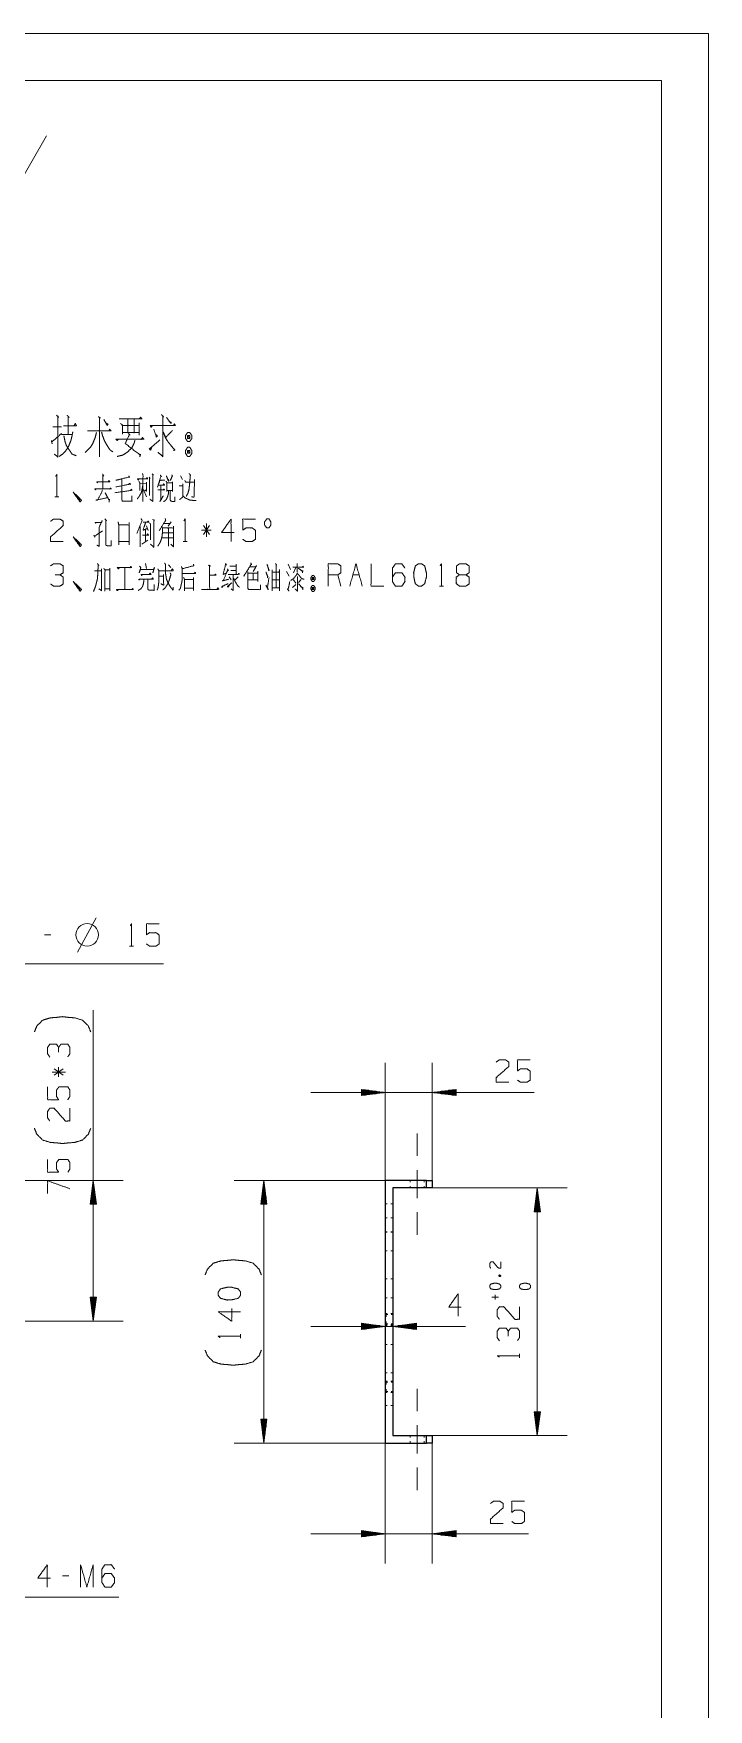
# Model space of a CAD drawing. Header units: millimetres. Extents: x 0 to 210, y 0 to 297.
# Drawn here: x 138.1 to 210, y 118.4 to 297 of the extents above; entities that cross this region are included whole.
import ezdxf

# ---------------------------------------------------------------- set-up
doc = ezdxf.new("R2010")
doc.units = ezdxf.units.MM
doc.layers.add('101', color=7, linetype='Continuous', true_color=0xffffff)

msp = doc.modelspace()

# ---------------------------------------------------------------- linework, layer by layer
at = {"layer": '101', "color": 133, "linetype": 'Continuous', "lineweight": 18}
for p, q in [((210, 297), (0, 297)), ((210, 0), (210, 297)), ((205, 292), (25, 292)), ((205, 5), (205, 292))]:
    msp.add_line(p, q, dxfattribs=at)
at = {"layer": '101', "color": 43, "linetype": 'Continuous', "lineweight": 18}
msp.add_line((134.86, 278.09), (139.47, 286.09), dxfattribs=at)
at = {"layer": '101', "color": 72, "linetype": 'Continuous', "lineweight": 18}
for p, q in [((140.14, 255.07), (141.05, 255.07)), ((141.05, 254.28), (142.19, 254.28)), ((150.72, 250.08), (150.86, 249.93)), ((149.43, 249.03), (150.1, 249.06)), ((149.78, 248.41), (150.1, 247.63)), ((150.38, 249.73), (150.52, 249.58)), ((150.43, 249.63), (150.43, 247.76)), ((153.61, 248.78), (153.93, 248.78)), ((153.75, 249.86), (153.96, 249.46)), ((140.36, 247.63), (140.78, 247.63)), ((150.75, 245.2), (151, 245.12)), ((151.97, 244.77), (152.66, 244.77)), ((152.75, 244.97), (152.41, 244.5)), ((156.49, 243.35), (156.49, 244.77)), ((149.43, 244.47), (149.43, 242.3)), ((149.62, 242.57), (150.27, 243)), ((149.99, 244.1), (149.99, 242.82)), ((150.12, 244.52), (150.29, 244.02)), ((151.83, 243.25), (152.94, 243.25)), ((151.86, 243.8), (152.96, 243.8)), ((157, 244.07), (155.99, 244.07)), ((156.82, 244.55), (156.17, 243.6)), ((156.17, 244.55), (156.84, 243.6)), ((154.01, 242.87), (154.44, 242.87)), ((147.8, 240.08), (147.8, 237.73)), ((147.8, 240.06), (147.8, 237.73)), ((149.99, 240.51), (150.13, 239.98)), ((152.46, 240.36), (152.69, 240.08)), ((165.04, 239.66), (165.31, 239.16)), ((165.22, 240.46), (165.45, 239.88)), ((166.03, 240.08), (165.77, 239.53)), ((166.17, 240.53), (166.17, 239.58)), ((151.47, 239.18), (151.91, 239.18)), ((154.17, 238.81), (155.13, 238.81)), ((154.17, 237.88), (155.15, 237.88)), ((155.13, 239.01), (155.13, 237.63)), ((158.94, 239.11), (159.13, 238.76)), ((159.88, 239.11), (159.56, 238.78)), ((165.68, 237.96), (166.03, 238.28)), ((165.79, 238.76), (166.03, 238.43)), ((166.6, 238.81), (166.32, 238.48)), ((170.83, 238.11), (170.5, 239.31)), ((172.1, 239.31), (172.77, 239.31)), ((181.33, 238.11), (181.76, 238.11)), ((142.75, 199.11), (144.75, 202.76)), ((139.91, 200.94), (139.24, 200.94)), ((148.31, 199.74), (148.73, 199.74)), ((141.48, 186.32), (140.05, 186.32)), ((140.28, 186), (141.23, 186.67)), ((140.28, 186.65), (141.23, 186)), ((140.75, 186.83), (140.75, 185.82)), ((187.65, 164.56), (187.86, 164.64)), ((187.27, 162.58), (187.27, 162.08)), ((187.64, 162.32), (186.92, 162.32)), ((160.14, 157.94), (160.14, 158.37)), ((189.87, 155.87), (189.87, 156.3)), ((141.82, 132.63), (141.15, 132.63))]:
    msp.add_line(p, q, dxfattribs=at)
at = {"layer": '101', "color": 22, "linetype": 'Continuous', "lineweight": 18}
for p, q in [((131.63, 197.86), (151.91, 197.86)), ((144.43, 159.77), (144.43, 192.9)), ((175.56, 174.77), (175.56, 187.31)), ((180.56, 174.77), (180.56, 187.31)), ((167.62, 184.14), (191.44, 184.14)), ((175.56, 184.14), (173.02, 184.47)), ((173.02, 184.47), (173.02, 183.81)), ((173.02, 184.47), (173.05, 184.47)), ((173.02, 184.47), (173.05, 184.47)), ((173.02, 184.42), (173.44, 184.42)), ((173.02, 184.37), (173.82, 184.37)), ((173.02, 184.32), (174.21, 184.32)), ((173.02, 184.27), (174.6, 184.27)), ((173.02, 184.22), (174.98, 184.22)), ((173.02, 184.16), (175.37, 184.16)), ((173.02, 183.81), (175.56, 184.14)), ((173.02, 184.11), (175.37, 184.11)), ((173.02, 184.06), (174.98, 184.06)), ((173.02, 184.01), (174.6, 184.01)), ((183.1, 184.47), (180.56, 184.14)), ((180.56, 184.14), (183.1, 183.81)), ((183.1, 184.16), (180.75, 184.16)), ((183.1, 184.11), (180.75, 184.11)), ((183.1, 184.22), (181.14, 184.22)), ((183.1, 184.06), (181.14, 184.06)), ((183.1, 184.27), (181.53, 184.27)), ((183.1, 184.01), (181.53, 184.01)), ((183.1, 184.32), (181.91, 184.32)), ((183.1, 184.37), (182.3, 184.37)), ((183.1, 184.42), (182.68, 184.42)), ((183.1, 184.47), (183.07, 184.47)), ((183.1, 184.47), (183.07, 184.47)), ((183.1, 183.81), (183.1, 184.47)), ((173.02, 183.96), (174.21, 183.96)), ((173.02, 183.91), (173.82, 183.91)), ((173.02, 183.86), (173.44, 183.86)), ((173.02, 183.81), (173.05, 183.81)), ((173.02, 183.81), (173.05, 183.81)), ((183.1, 183.96), (181.91, 183.96)), ((183.1, 183.91), (182.3, 183.91)), ((183.1, 183.86), (182.68, 183.86)), ((183.1, 183.81), (183.07, 183.81)), ((183.1, 183.81), (183.07, 183.81)), ((68.71, 174.77), (147.61, 174.77)), ((144.43, 174.77), (144.1, 172.23)), ((144.26, 172.23), (144.26, 173.42)), ((144.31, 172.23), (144.31, 173.8)), ((144.36, 172.23), (144.36, 174.19)), ((144.41, 172.23), (144.41, 174.58)), ((144.77, 172.23), (144.43, 174.77)), ((144.46, 172.23), (144.46, 174.58)), ((144.51, 172.23), (144.51, 174.19)), ((144.56, 172.23), (144.56, 173.8)), ((144.61, 172.23), (144.61, 173.42)), ((175.56, 174.77), (159.44, 174.77)), ((162.62, 174.77), (162.28, 172.23)), ((162.44, 172.23), (162.44, 173.42)), ((162.49, 172.23), (162.49, 173.8)), ((162.54, 172.23), (162.54, 174.19)), ((162.59, 172.23), (162.59, 174.58)), ((162.95, 172.23), (162.62, 174.77)), ((162.62, 146.77), (162.62, 174.77)), ((162.64, 172.23), (162.64, 174.58)), ((162.7, 172.23), (162.7, 174.19)), ((162.75, 172.23), (162.75, 173.8)), ((162.8, 172.23), (162.8, 173.42)), ((179.96, 173.97), (194.93, 173.97)), ((191.75, 173.97), (191.42, 171.43)), ((191.68, 171.43), (191.68, 173.39)), ((191.73, 171.43), (191.73, 173.78)), ((191.75, 173.97), (191.75, 147.57)), ((192.09, 171.43), (191.75, 173.97)), ((191.78, 171.43), (191.78, 173.78)), ((191.83, 171.43), (191.83, 173.39)), ((144.1, 172.23), (144.1, 172.26)), ((144.1, 172.23), (144.1, 172.26)), ((144.1, 172.23), (144.77, 172.23)), ((144.15, 172.23), (144.15, 172.65)), ((144.21, 172.23), (144.21, 173.03)), ((144.66, 172.23), (144.66, 173.03)), ((144.71, 172.23), (144.71, 172.65)), ((144.76, 172.23), (144.76, 172.26)), ((144.76, 172.23), (144.76, 172.26)), ((162.28, 172.23), (162.95, 172.23)), ((162.29, 172.23), (162.29, 172.26)), ((162.29, 172.23), (162.29, 172.26)), ((162.34, 172.23), (162.34, 172.65)), ((162.39, 172.23), (162.39, 173.03)), ((162.85, 172.23), (162.85, 173.03)), ((162.9, 172.23), (162.9, 172.65)), ((162.95, 172.23), (162.95, 172.26)), ((162.95, 172.23), (162.95, 172.26)), ((191.47, 171.43), (191.47, 171.85)), ((191.53, 171.43), (191.53, 172.23)), ((191.58, 171.43), (191.58, 172.62)), ((191.63, 171.43), (191.63, 173)), ((191.88, 171.43), (191.88, 173)), ((191.93, 171.43), (191.93, 172.62)), ((191.98, 171.43), (191.98, 172.23)), ((192.03, 171.43), (192.03, 171.85)), ((191.42, 171.43), (191.42, 171.46)), ((191.42, 171.43), (191.42, 171.46)), ((191.42, 171.43), (192.09, 171.43)), ((192.08, 171.43), (192.08, 171.46)), ((192.08, 171.43), (192.08, 171.46)), ((144.1, 162.31), (144.1, 162.28)), ((144.77, 162.31), (144.1, 162.31)), ((144.1, 162.31), (144.1, 162.28)), ((144.1, 162.31), (144.43, 159.77)), ((144.15, 162.31), (144.15, 161.89)), ((144.21, 162.31), (144.21, 161.51)), ((144.26, 162.31), (144.26, 161.12)), ((144.31, 162.31), (144.31, 160.73)), ((144.36, 162.31), (144.36, 160.35)), ((144.41, 162.31), (144.41, 159.96)), ((144.43, 159.77), (144.77, 162.31)), ((144.46, 162.31), (144.46, 159.96)), ((144.51, 162.31), (144.51, 160.35)), ((144.56, 162.31), (144.56, 160.73)), ((144.61, 162.31), (144.61, 161.12)), ((144.66, 162.31), (144.66, 161.51)), ((144.71, 162.31), (144.71, 161.89)), ((144.76, 162.31), (144.76, 162.28)), ((144.76, 162.31), (144.76, 162.28)), ((68.71, 159.77), (147.61, 159.77)), ((184.1, 159.21), (167.62, 159.21)), ((175.56, 159.21), (173.02, 159.55)), ((173.02, 159.55), (173.02, 158.88)), ((173.02, 159.54), (173.05, 159.54)), ((173.02, 159.54), (173.05, 159.54)), ((173.02, 159.49), (173.44, 159.49)), ((173.02, 159.44), (173.82, 159.44)), ((173.02, 159.39), (174.21, 159.39)), ((173.02, 159.34), (174.6, 159.34)), ((173.02, 159.29), (174.98, 159.29)), ((173.02, 159.24), (175.37, 159.24)), ((173.02, 158.88), (175.56, 159.21)), ((173.02, 159.19), (175.37, 159.19)), ((173.02, 159.14), (174.98, 159.14)), ((173.02, 159.09), (174.6, 159.09)), ((173.02, 159.04), (174.21, 159.04)), ((173.02, 158.98), (173.82, 158.98)), ((178.9, 159.55), (176.36, 159.21)), ((176.36, 159.21), (178.9, 158.88)), ((178.9, 159.24), (176.55, 159.24)), ((178.9, 159.19), (176.55, 159.19)), ((178.9, 159.29), (176.94, 159.29)), ((178.9, 159.14), (176.94, 159.14)), ((178.9, 159.34), (177.33, 159.34)), ((178.9, 159.09), (177.33, 159.09)), ((178.9, 159.39), (177.71, 159.39)), ((178.9, 159.04), (177.71, 159.04)), ((178.9, 159.44), (178.1, 159.44)), ((178.9, 158.98), (178.1, 158.98)), ((178.9, 159.49), (178.48, 159.49)), ((178.9, 159.54), (178.87, 159.54)), ((178.9, 159.54), (178.87, 159.54)), ((178.9, 158.88), (178.9, 159.55)), ((173.02, 158.93), (173.44, 158.93)), ((173.02, 158.88), (173.05, 158.88)), ((173.02, 158.88), (173.05, 158.88)), ((178.9, 158.93), (178.48, 158.93)), ((178.9, 158.88), (178.87, 158.88)), ((178.9, 158.88), (178.87, 158.88)), ((192.09, 150.11), (191.42, 150.11)), ((191.42, 150.11), (191.42, 150.08)), ((191.42, 150.11), (191.75, 147.57)), ((191.42, 150.11), (191.42, 150.08)), ((191.47, 150.11), (191.47, 149.69)), ((191.53, 150.11), (191.53, 149.31)), ((191.58, 150.11), (191.58, 148.92)), ((191.63, 150.11), (191.63, 148.53)), ((191.68, 150.11), (191.68, 148.15)), ((191.73, 150.11), (191.73, 147.76)), ((191.75, 147.57), (192.09, 150.11)), ((191.78, 150.11), (191.78, 147.76)), ((191.83, 150.11), (191.83, 148.15)), ((191.88, 150.11), (191.88, 148.53)), ((191.93, 150.11), (191.93, 148.92)), ((191.98, 150.11), (191.98, 149.31)), ((192.03, 150.11), (192.03, 149.69)), ((192.08, 150.11), (192.08, 150.08)), ((192.08, 150.11), (192.08, 150.08)), ((162.28, 149.31), (162.62, 146.77)), ((162.95, 149.31), (162.28, 149.31)), ((162.29, 149.31), (162.29, 149.28)), ((162.29, 149.31), (162.29, 149.28)), ((162.34, 149.31), (162.34, 148.89)), ((162.39, 149.31), (162.39, 148.51)), ((162.44, 149.31), (162.44, 148.12)), ((162.49, 149.31), (162.49, 147.73)), ((162.54, 149.31), (162.54, 147.35)), ((162.59, 149.31), (162.59, 146.96)), ((162.62, 146.77), (162.95, 149.31)), ((162.64, 149.31), (162.64, 146.96)), ((162.7, 149.31), (162.7, 147.35)), ((162.75, 149.31), (162.75, 147.73)), ((162.8, 149.31), (162.8, 148.12)), ((162.85, 149.31), (162.85, 148.51)), ((162.9, 149.31), (162.9, 148.89)), ((162.95, 149.31), (162.95, 149.28)), ((162.95, 149.31), (162.95, 149.28)), ((175.56, 146.77), (159.44, 146.77)), ((175.56, 146.77), (175.56, 133.93)), ((179.96, 147.57), (194.93, 147.57)), ((180.56, 146.77), (180.56, 133.93)), ((167.62, 137.1), (190.83, 137.1)), ((175.56, 137.1), (173.02, 137.44)), ((173.02, 137.44), (173.02, 136.77)), ((173.02, 137.43), (173.05, 137.43)), ((173.02, 137.43), (173.05, 137.43)), ((173.02, 137.38), (173.44, 137.38)), ((173.02, 137.33), (173.82, 137.33)), ((173.02, 137.28), (174.21, 137.28)), ((173.02, 137.23), (174.6, 137.23)), ((173.02, 137.18), (174.98, 137.18)), ((173.02, 137.13), (175.37, 137.13)), ((173.02, 136.77), (175.56, 137.1)), ((173.02, 137.08), (175.37, 137.08)), ((173.02, 137.03), (174.98, 137.03)), ((173.02, 136.97), (174.6, 136.97)), ((173.02, 136.92), (174.21, 136.92)), ((173.02, 136.87), (173.82, 136.87)), ((173.02, 136.82), (173.44, 136.82)), ((173.02, 136.77), (173.05, 136.77)), ((173.02, 136.77), (173.05, 136.77)), ((183.1, 137.44), (180.56, 137.1)), ((180.56, 137.1), (183.1, 136.77)), ((183.1, 137.13), (180.75, 137.13)), ((183.1, 137.08), (180.75, 137.08)), ((183.1, 137.18), (181.14, 137.18)), ((183.1, 137.03), (181.14, 137.03)), ((183.1, 137.23), (181.53, 137.23)), ((183.1, 136.97), (181.53, 136.97)), ((183.1, 137.28), (181.91, 137.28)), ((183.1, 136.92), (181.91, 136.92)), ((183.1, 137.33), (182.3, 137.33)), ((183.1, 136.87), (182.3, 136.87)), ((183.1, 137.38), (182.68, 137.38)), ((183.1, 136.82), (182.68, 136.82)), ((183.1, 137.43), (183.07, 137.43)), ((183.1, 137.43), (183.07, 137.43)), ((183.1, 136.77), (183.07, 136.77)), ((183.1, 136.77), (183.07, 136.77)), ((183.1, 136.77), (183.1, 137.44)), ((135.82, 130.34), (147.15, 130.34))]:
    msp.add_line(p, q, dxfattribs=at)
at = {"layer": '101', "color": 151, "linetype": 'Continuous', "lineweight": 18}
for p, q in [((178.96, 179.77), (178.96, 177.37)), ((178.96, 171.37), (178.96, 168.97)), ((178.96, 152.57), (178.96, 150.17)), ((178.96, 144.17), (178.96, 141.77))]:
    msp.add_line(p, q, dxfattribs=at)
at = {"layer": '101', "color": 72, "linetype": 'Continuous', "lineweight": 25}
for p, q in [((175.56, 174.77), (175.56, 146.77)), ((179.96, 174.77), (175.56, 174.77)), ((179.96, 173.97), (176.36, 173.97)), ((176.36, 173.97), (176.36, 147.57)), ((179.96, 173.97), (179.96, 174.77)), ((179.96, 174.77), (180.56, 174.77)), ((180.56, 173.97), (179.96, 173.97)), ((180.56, 174.77), (180.56, 173.97)), ((175.56, 146.77), (179.96, 146.77)), ((176.36, 147.57), (179.96, 147.57)), ((179.96, 147.57), (180.56, 147.57)), ((179.96, 146.77), (179.96, 147.57)), ((180.56, 146.77), (179.96, 146.77)), ((180.56, 147.57), (180.56, 146.77))]:
    msp.add_line(p, q, dxfattribs=at)
at = {"layer": '101', "color": 53, "linetype": 'Continuous', "lineweight": 18}
for p, q in [((178.21, 174.77), (178.21, 174.57)), ((178.21, 174.17), (178.21, 173.97)), ((179.71, 174.57), (179.71, 174.77)), ((179.71, 173.97), (179.71, 174.17)), ((175.76, 172.27), (175.56, 172.27)), ((175.76, 172.26), (175.56, 172.26)), ((176.36, 172.27), (176.16, 172.27)), ((176.36, 172.26), (176.16, 172.26)), ((175.76, 170.77), (175.56, 170.77)), ((176.36, 170.77), (176.16, 170.77)), ((175.56, 169.27), (175.76, 169.27)), ((175.56, 169.26), (175.76, 169.26)), ((176.16, 169.27), (176.36, 169.27)), ((176.16, 169.26), (176.36, 169.26)), ((175.76, 167.27), (175.56, 167.27)), ((175.76, 167.26), (175.56, 167.26)), ((176.36, 167.27), (176.16, 167.27)), ((176.36, 167.26), (176.16, 167.26)), ((175.56, 164.27), (175.76, 164.27)), ((175.56, 164.26), (175.76, 164.26)), ((176.16, 164.27), (176.36, 164.27)), ((176.16, 164.26), (176.36, 164.26)), ((175.76, 162.27), (175.56, 162.27)), ((176.36, 162.27), (176.16, 162.27)), ((175.59, 160.54), (175.56, 160.57)), ((175.56, 160.57), (175.76, 160.57)), ((175.56, 159.37), (175.59, 159.39)), ((175.56, 159.37), (175.76, 159.37)), ((175.56, 159.27), (175.76, 159.27)), ((175.66, 160.47), (175.64, 160.49)), ((175.64, 159.44), (175.66, 159.47)), ((175.84, 160.47), (175.66, 160.47)), ((175.66, 159.47), (175.84, 159.47)), ((176.16, 160.57), (176.36, 160.57)), ((176.16, 159.37), (176.36, 159.37)), ((176.16, 159.27), (176.36, 159.27)), ((176.36, 160.47), (176.19, 160.47)), ((176.19, 159.47), (176.36, 159.47)), ((175.76, 157.27), (175.56, 157.27)), ((176.36, 157.27), (176.16, 157.27)), ((175.56, 154.27), (175.76, 154.27)), ((176.16, 154.27), (176.36, 154.27)), ((175.59, 153.34), (175.56, 153.37)), ((175.56, 153.37), (175.76, 153.37)), ((175.56, 152.17), (175.59, 152.19)), ((175.56, 152.17), (175.76, 152.17)), ((175.66, 153.27), (175.64, 153.29)), ((175.64, 152.24), (175.66, 152.27)), ((175.84, 153.27), (175.66, 153.27)), ((175.66, 152.27), (175.84, 152.27)), ((176.16, 153.37), (176.36, 153.37)), ((176.16, 152.17), (176.36, 152.17)), ((176.36, 153.27), (176.19, 153.27)), ((176.19, 152.27), (176.36, 152.27)), ((175.56, 150.77), (175.76, 150.77)), ((176.16, 150.77), (176.36, 150.77)), ((178.21, 147.57), (178.21, 147.37)), ((178.21, 146.97), (178.21, 146.77)), ((179.71, 147.37), (179.71, 147.57)), ((179.71, 146.77), (179.71, 146.97))]:
    msp.add_line(p, q, dxfattribs=at)
at = {"layer": '101', "color": 72, "linetype": 'Continuous', "lineweight": 18}
msp.add_circle((143.79, 200.94), 1.2, dxfattribs=at)
for points, knots in [([(140.54, 256.31), (140.75, 256.08), (140.65, 256.23), (140.65, 251.88), (140.28, 252.18)], [0, 0, 0.05812, 0.09265, 0.910292, 1, 1]), ([(141.26, 255.18), (142.66, 255.18), (142.53, 255.45), (142.4, 255.22)], [0, 0, 0.716782, 0.866788, 1, 1]), ([(141.65, 256.31), (141.89, 256.08), (141.76, 256.16), (141.76, 254.32)], [0, 0, 0.1415, 0.207212, 1, 1]), ([(144.96, 256.16), (145.2, 256.05), (145.1, 256.08), (145.1, 251.85), (145.1, 254.66), (143.82, 254.66), (146.32, 254.66), (146.18, 254.85), (146.13, 254.66)], [0, 0, 0.022711, 0.032395, 0.397208, 0.63934, 0.7489, 0.963455, 0.983224, 1, 1]), ([(145.57, 255.86), (145.94, 255.22), (146.02, 255.37), (145.84, 255.45)], [0, 0, 0.665994, 0.819283, 1, 1]), ([(147.21, 255.93), (149.62, 255.93), (149.49, 256.12), (149.33, 255.93)], [0, 0, 0.835356, 0.914863, 1, 1]), ([(147.34, 255.45), (147.56, 255.26), (147.56, 254.28), (147.56, 254.47), (149.33, 254.47), (149.33, 254.21), (149.33, 255.52), (149.33, 255.22), (147.48, 255.22), (148.14, 255.22), (148.14, 255.9), (148.14, 254.47), (148.8, 254.47), (148.8, 255.86)], [0, 0, 0.024061, 0.106926, 0.122861, 0.273834, 0.296144, 0.407695, 0.433191, 0.590925, 0.647258, 0.704627, 0.82574, 0.882074, 1, 1]), ([(151.71, 256.38), (151.93, 256.12), (151.85, 256.27), (151.85, 251.92), (151.34, 252.37)], [0, 0, 0.060997, 0.091685, 0.877916, 1, 1]), ([(152.24, 256.08), (152.72, 255.45), (152.75, 255.56), (152.54, 255.6)], [0, 0, 0.706409, 0.80893, 1, 1]), ([(139.98, 253.61), (140.06, 253.27), (140.01, 253.46), (141.05, 254.36)], [0, 0, 0.181308, 0.283198, 1, 1]), ([(142.26, 254.55), (142.16, 254.02), (142.05, 253.61), (141.92, 253.27), (141.76, 252.9), (141.5, 252.52), (141.23, 252.22), (140.81, 251.92)], [0, 0, 0.172188, 0.309109, 0.425674, 0.556627, 0.704269, 0.832974, 1, 1]), ([(141.31, 254.13), (141.36, 253.87), (141.42, 253.57), (141.52, 253.23), (141.68, 252.9), (142.19, 252.18), (142.61, 252)], [0, 0, 0.101603, 0.217194, 0.351411, 0.492973, 0.824035, 1, 1]), ([(144.78, 254.47), (144.65, 253.95), (144.41, 253.35), (144.14, 252.9), (143.56, 252.33)], [0, 0, 0.214887, 0.471145, 0.678421, 1, 1]), ([(145.33, 254.51), (145.44, 254.1), (145.65, 253.57), (145.92, 253.08), (146.21, 252.63), (146.53, 252.41)], [0, 0, 0.172227, 0.401196, 0.62559, 0.842428, 1, 1]), ([(147.13, 253.76), (147, 253.61), (146.87, 253.76), (149.84, 253.76), (149.68, 253.95), (149.54, 253.68)], [0, 0, 0.051202, 0.102405, 0.861894, 0.924786, 1, 1]), ([(148.88, 253.65), (148.8, 253.35), (148.56, 252.86), (148.06, 252.37), (147.58, 252.07), (147, 251.92)], [0, 0, 0.114106, 0.313644, 0.571358, 0.778592, 1, 1]), ([(148.19, 254.36), (148.38, 254.21), (148.3, 254.28), (147.85, 253.31), (149.44, 252.07), (149.49, 252.18), (149.39, 251.88)], [0, 0, 0.061502, 0.089679, 0.366513, 0.885936, 0.917991, 1, 1]), ([(150.68, 252.93), (150.55, 252.6), (150.41, 252.71), (151.55, 253.68)], [0, 0, 0.178041, 0.263409, 1, 1]), ([(150.73, 255.18), (150.6, 255.03), (150.52, 255.22), (153.17, 255.22), (153.09, 255.41), (152.99, 255.22)], [0, 0, 0.057621, 0.116246, 0.879371, 0.937996, 1, 1]), ([(150.89, 254.85), (151.16, 253.98), (151.29, 254.1), (151.1, 254.28)], [0, 0, 0.67337, 0.803122, 1, 1]), ([(152.88, 254.7), (152.16, 253.95), (151.9, 254.51), (152.16, 253.87), (152.4, 253.5), (152.67, 253.16), (153.12, 252.63), (153.17, 252.63), (152.99, 252.56)], [0, 0, 0.248757, 0.39796, 0.563617, 0.670262, 0.77324, 0.939254, 0.951975, 1, 1]), ([(154.73, 254.47), (154.49, 254.47), (154.28, 254.17), (154.28, 253.83), (154.49, 253.53), (154.73, 253.53), (154.94, 253.83), (154.94, 254.17), (154.73, 254.47)], [0, 0, 0.091009, 0.231139, 0.35987, 0.5, 0.591009, 0.731139, 0.85987, 1, 1]), ([(154.73, 253.83), (154.73, 254.17), (154.49, 254.17)], [0, 0, 0.585831, 1, 1]), ([(154.49, 253.83), (154.73, 253.83), (154.49, 254.17), (154.49, 253.83)], [0, 0, 0.241153, 0.658895, 1, 1]), ([(154.94, 252.56), (154.73, 252.9), (154.49, 252.9), (154.28, 252.56), (154.28, 252.26), (154.49, 251.92), (154.73, 251.92), (154.94, 252.26), (154.94, 252.56)], [0, 0, 0.149197, 0.238509, 0.387706, 0.5, 0.649197, 0.738509, 0.887706, 1, 1]), ([(154.49, 252.56), (154.49, 252.26), (154.73, 252.26)], [0, 0, 0.556999, 1, 1]), ([(154.73, 252.56), (154.49, 252.56), (154.73, 252.26), (154.73, 252.56)], [0, 0, 0.25881, 0.674591, 1, 1]), ([(149.67, 250.11), (149.74, 249.98), (149.74, 247.13)], [0, 0, 0.047975, 1, 1]), ([(154.65, 250.11), (154.79, 249.96), (154.76, 249.61), (154.72, 249.13), (154.65, 248.46), (154.51, 247.96), (154.35, 247.68)], [0, 0, 0.080836, 0.218774, 0.405549, 0.671677, 0.875426, 1, 1]), ([(140.43, 249.81), (140.57, 250.01), (140.57, 247.63)], [0, 0, 0.093491, 1, 1]), ([(145.44, 250.03), (145.56, 249.86), (145.47, 249.93), (145.47, 248.46), (144.61, 248.46), (146.36, 248.46), (146.27, 248.56), (146.16, 248.43)], [0, 0, 0.04542, 0.069985, 0.382582, 0.566132, 0.936975, 0.96526, 1, 1]), ([(144.73, 248.43), (144.66, 248.36), (144.61, 248.46)], [0, 0, 0.476605, 1, 1]), ([(145.44, 248.31), (144.89, 247.28), (144.73, 247.28), (145.99, 247.53), (145.7, 248.06), (146.15, 247.23), (146.16, 247.38), (146.13, 247.06)], [0, 0, 0.252055, 0.286554, 0.564056, 0.693382, 0.896345, 0.929102, 1, 1]), ([(144.96, 249.23), (144.87, 249.13), (144.82, 249.23), (146.2, 249.23), (146.11, 249.36), (146.04, 249.23)], [0, 0, 0.069434, 0.128329, 0.845635, 0.925283, 1, 1]), ([(146.74, 248.06), (148.58, 248.31), (148.51, 248.43), (148.4, 248.31)], [0, 0, 0.857787, 0.924197, 1, 1]), ([(148.23, 249.86), (148.32, 249.68), (148.26, 249.73), (146.83, 249.38), (147.49, 249.53), (147.49, 247.33), (147.52, 247.18), (147.61, 247.16), (148.56, 247.16), (148.56, 247.73)], [0, 0, 0.030685, 0.042092, 0.272771, 0.377787, 0.722121, 0.746242, 0.760617, 0.910004, 1, 1]), ([(146.85, 248.68), (148.42, 248.98), (148.32, 249.06), (148.19, 248.93)], [0, 0, 0.839666, 0.907774, 1, 1]), ([(149.71, 248.81), (149.64, 248.43), (149.6, 248.21), (149.53, 248.01), (149.36, 247.71), (149.27, 247.58), (149.13, 247.41)], [0, 0, 0.246545, 0.393712, 0.530761, 0.755723, 0.85464, 1, 1]), ([(149.3, 249.51), (149.25, 249.38), (149.16, 249.53), (150.24, 249.53), (150.17, 249.68), (150.12, 249.53)], [0, 0, 0.079263, 0.180891, 0.81031, 0.90712, 1, 1]), ([(149.3, 249.26), (149.41, 249.11), (149.41, 248.28)], [0, 0, 0.182108, 1, 1]), ([(150.1, 249.18), (150.1, 248.21), (149.94, 248.36)], [0, 0, 0.816828, 1, 1]), ([(150.79, 249.98), (150.79, 247.13), (150.47, 247.38)], [0, 0, 0.875675, 1, 1]), ([(151.58, 249.93), (151.72, 249.76), (151.65, 249.83), (151.28, 248.63), (151.53, 249.38), (152.06, 249.38)], [0, 0, 0.077468, 0.112963, 0.545475, 0.817419, 1, 1]), ([(151.31, 248.36), (152.06, 248.36), (151.95, 248.46), (151.86, 248.33)], [0, 0, 0.712978, 0.852975, 1, 1]), ([(151.4, 248.88), (152.04, 248.88), (151.95, 249.01), (151.88, 248.88)], [0, 0, 0.682003, 0.84608, 1, 1]), ([(151.63, 248.86), (151.63, 247.33), (151.54, 247.11), (151.9, 247.73)], [0, 0, 0.613736, 0.711022, 1, 1]), ([(152.2, 249.28), (152.29, 249.13), (152.29, 248.18), (152.29, 248.31), (152.87, 248.31), (152.87, 248.18), (152.87, 249.23), (152.87, 249.11), (152.27, 249.11)], [0, 0, 0.046635, 0.301101, 0.334582, 0.490817, 0.524298, 0.80555, 0.839031, 1, 1]), ([(152.23, 249.86), (152.46, 249.28), (152.52, 249.36), (152.37, 249.53)], [0, 0, 0.661522, 0.759642, 1, 1]), ([(152.82, 249.96), (152.9, 249.81), (152.87, 249.88), (152.66, 249.36)], [0, 0, 0.211479, 0.31221, 1, 1]), ([(154, 249.01), (154, 247.76), (153.98, 247.61), (153.84, 247.48), (153.64, 247.33)], [0, 0, 0.681083, 0.76337, 0.866206, 1, 1]), ([(154.19, 249.36), (154.3, 249.18), (155.22, 249.18)], [0, 0, 0.182095, 1, 1]), ([(155.23, 249.46), (155.18, 247.58), (154.92, 247.63)], [0, 0, 0.874254, 1, 1]), ([(142.44, 247.91), (143.04, 247.28), (142.9, 247.28), (142.3, 248.13), (143.04, 247.06), (143.2, 247.28), (142.3, 248.13)], [0, 0, 0.178023, 0.207056, 0.420793, 0.68903, 0.745608, 1, 1]), ([(152.45, 248.23), (152.45, 247.96), (152.37, 247.68), (152.27, 247.41), (152.14, 247.23), (151.91, 247.11)], [0, 0, 0.206834, 0.420394, 0.642075, 0.803267, 1, 1]), ([(152.64, 248.23), (152.64, 247.28), (152.71, 247.18), (152.85, 247.13), (153.12, 247.13), (153.12, 247.61)], [0, 0, 0.484053, 0.546457, 0.622876, 0.757968, 1, 1]), ([(154.05, 247.73), (154.17, 247.53), (154.35, 247.46), (154.54, 247.36), (154.72, 247.28), (154.92, 247.26), (155.16, 247.23), (155.41, 247.23)], [0, 0, 0.153714, 0.279207, 0.422101, 0.547594, 0.675718, 0.83827, 1, 1]), ([(139.9, 245.02), (140.21, 245.25), (140.9, 245.25), (141.24, 245.02), (141.24, 244.55), (139.88, 243.35), (139.9, 242.87), (141.24, 242.87)], [0, 0, 0.069692, 0.192977, 0.265273, 0.350228, 0.674739, 0.759753, 1, 1]), ([(144.75, 244.92), (144.71, 244.82), (144.63, 244.87), (145.37, 244.87)], [0, 0, 0.111654, 0.218544, 1, 1]), ([(145.4, 245.1), (145.07, 244.4), (145.07, 242.35), (144.82, 242.47)], [0, 0, 0.250153, 0.910676, 1, 1]), ([(145.69, 245.27), (145.86, 245.07), (145.77, 245.12), (145.77, 242.6), (145.79, 242.47), (145.95, 242.4), (146.36, 242.4), (146.36, 242.97)], [0, 0, 0.063897, 0.088206, 0.692699, 0.722921, 0.765022, 0.862346, 1, 1]), ([(147.08, 244.97), (147.15, 244.65), (147.15, 242.52), (147.15, 242.85), (148.25, 242.85), (148.25, 242.52), (148.25, 244.87), (148.25, 244.62), (147.17, 244.62)], [0, 0, 0.0422, 0.311814, 0.35305, 0.492089, 0.533324, 0.831486, 0.863204, 1, 1]), ([(149.09, 243.7), (149.64, 245.12), (149.55, 245.27), (149.53, 245.3)], [0, 0, 0.881767, 0.982312, 1, 1]), ([(150.01, 244.87), (149.74, 244.05), (150.2, 244.25)], [0, 0, 0.633568, 1, 1]), ([(149.76, 244.92), (150.36, 244.92), (150.29, 245.05), (150.2, 244.92)], [0, 0, 0.669481, 0.829462, 1, 1]), ([(150.43, 244.82), (150.54, 244.72), (150.54, 243.05)], [0, 0, 0.080053, 1, 1]), ([(150.88, 245.12), (150.88, 242.27), (150.54, 242.57)], [0, 0, 0.863552, 1, 1]), ([(152.11, 245.32), (152.16, 245.12), (151.46, 244)], [0, 0, 0.134733, 1, 1]), ([(154.09, 245.05), (154.23, 245.25), (154.23, 242.87)], [0, 0, 0.093491, 1, 1]), ([(159.45, 243.82), (158.11, 243.82), (159.12, 245.25), (159.12, 242.87)], [0, 0, 0.245868, 0.565294, 1, 1]), ([(160.37, 243.1), (160.7, 242.87), (161.39, 242.87), (161.73, 243.1), (161.73, 244.05), (161.39, 244.3), (160.7, 244.3), (160.37, 244.07), (160.37, 245.25), (161.73, 245.25)], [0, 0, 0.062228, 0.168344, 0.230572, 0.376815, 0.441265, 0.547382, 0.609609, 0.790489, 1, 1]), ([(162.93, 244.3), (163.16, 244.3), (163.37, 244.62), (163.37, 244.95), (163.16, 245.27), (162.93, 245.27), (162.7, 244.95), (162.7, 244.62), (162.93, 244.3)], [0, 0, 0.085681, 0.230397, 0.35158, 0.496296, 0.581977, 0.730397, 0.85158, 1, 1]), ([(142.44, 243.15), (143.04, 242.52), (142.9, 242.52), (142.3, 243.37), (143.04, 242.3), (143.2, 242.52), (142.3, 243.37)], [0, 0, 0.178023, 0.207056, 0.420793, 0.68903, 0.745608, 1, 1]), ([(144.5, 243.52), (144.64, 243.32), (144.57, 243.42), (145.44, 244)], [0, 0, 0.174091, 0.261134, 1, 1]), ([(149.67, 243.52), (150.35, 243.52), (150.24, 243.67), (150.17, 243.52)], [0, 0, 0.657711, 0.837607, 1, 1]), ([(151.69, 244.47), (151.81, 244.3), (151.81, 243.8), (151.79, 243.57), (151.77, 243.42), (151.72, 243.2), (151.65, 242.97), (151.56, 242.75), (151.47, 242.6), (151.33, 242.37)], [0, 0, 0.095692, 0.318943, 0.419714, 0.487156, 0.59037, 0.695675, 0.803609, 0.881345, 1, 1]), ([(151.83, 244.3), (152.99, 244.3), (152.99, 244.5), (152.99, 242.3), (152.71, 242.57)], [0, 0, 0.294509, 0.344998, 0.900414, 1, 1]), ([(152.36, 244.27), (152.45, 244.3), (152.45, 242.37)], [0, 0, 0.04554, 1, 1]), ([(140.9, 239.31), (141.24, 239.53), (141.24, 240.26), (140.9, 240.48), (140.21, 240.48), (139.88, 240.26)], [0, 0, 0.153875, 0.429853, 0.583728, 0.846125, 1, 1]), ([(144.89, 240.51), (145.03, 240.31), (144.96, 240.41), (144.94, 239.73), (144.91, 239.23), (144.87, 238.81), (144.78, 238.46), (144.66, 238.01), (144.47, 237.53)], [0, 0, 0.073967, 0.11095, 0.314869, 0.466246, 0.595036, 0.704058, 0.845001, 1, 1]), ([(144.56, 239.73), (145.32, 239.73), (145.32, 239.93), (145.32, 237.63), (145.03, 237.81)], [0, 0, 0.211553, 0.267226, 0.907429, 1, 1]), ([(145.56, 239.98), (145.69, 239.86), (145.69, 237.58), (145.69, 237.83), (146.22, 237.83), (146.22, 237.61), (146.22, 240.01), (146.22, 239.83), (145.65, 239.83)], [0, 0, 0.026661, 0.37153, 0.409426, 0.489807, 0.523915, 0.887733, 0.914261, 1, 1]), ([(147.22, 240.08), (147.13, 239.93), (147.01, 240.08), (148.55, 240.08), (148.44, 240.21), (148.35, 240.06)], [0, 0, 0.077576, 0.164216, 0.849385, 0.922424, 1, 1]), ([(149.37, 240.23), (149.51, 240.08), (149.34, 239.53), (149.46, 239.88), (150.86, 239.88), (150.96, 240.08), (150.79, 239.53)], [0, 0, 0.061431, 0.233599, 0.34423, 0.760364, 0.827832, 1, 1]), ([(149.69, 239.36), (149.6, 239.23), (149.55, 239.36), (150.59, 239.36), (150.5, 239.51), (150.43, 239.41)], [0, 0, 0.094025, 0.177425, 0.817873, 0.924787, 1, 1]), ([(151.44, 239.73), (151.44, 238.91), (151.44, 238.58), (151.4, 238.36), (151.38, 238.16), (151.33, 237.88), (151.24, 237.66)], [0, 0, 0.392787, 0.547526, 0.655966, 0.751564, 0.884909, 1, 1]), ([(151.33, 239.93), (151.44, 239.73), (152.96, 239.73)], [0, 0, 0.129627, 1, 1]), ([(152.64, 239.51), (152.71, 239.36), (152.55, 238.78), (152.48, 238.56), (152.36, 238.31), (152.22, 238.11), (152.11, 237.93), (151.86, 237.71)], [0, 0, 0.080445, 0.369892, 0.484311, 0.619634, 0.73847, 0.837743, 1, 1]), ([(152.04, 240.56), (152.14, 240.43), (152.14, 239.46), (152.16, 239.33), (152.22, 239.03), (152.23, 238.88), (152.37, 238.53), (152.48, 238.33), (152.57, 238.18), (152.69, 237.98), (152.82, 237.83), (152.96, 237.66), (152.96, 238.01)], [0, 0, 0.046789, 0.325092, 0.361125, 0.448081, 0.491195, 0.59894, 0.663559, 0.713249, 0.780379, 0.835881, 0.900099, 1, 1]), ([(152.98, 239.76), (152.87, 239.96), (152.75, 239.76)], [0, 0, 0.490468, 1, 1]), ([(153.93, 239.98), (153.93, 238.93), (153.91, 238.78), (153.89, 238.58), (153.82, 238.28), (153.77, 238.08), (153.73, 237.88), (153.55, 237.66)], [0, 0, 0.436379, 0.499152, 0.582591, 0.71069, 0.796677, 0.881088, 1, 1]), ([(155.13, 240.43), (155.16, 240.28), (153.93, 239.96), (153.84, 240.18)], [0, 0, 0.092005, 0.855687, 1, 1]), ([(153.98, 239.46), (155.34, 239.46), (155.3, 239.61), (155.23, 239.48)], [0, 0, 0.820511, 0.913425, 1, 1]), ([(156.72, 240.33), (156.93, 240.23), (156.84, 240.31), (156.84, 237.76), (155.96, 237.76), (157.85, 237.76), (157.71, 237.93), (157.62, 237.76)], [0, 0, 0.038464, 0.057479, 0.475758, 0.62072, 0.930938, 0.967842, 1, 1]), ([(156.86, 239.26), (157.55, 239.26), (157.44, 239.38), (157.35, 239.23)], [0, 0, 0.670975, 0.830534, 1, 1]), ([(158.53, 240.53), (158.64, 240.33), (158.55, 240.43), (158.27, 239.36), (158.62, 239.48), (158.78, 239.83), (158.74, 239.96), (158.85, 239.76), (158.78, 239.83), (158.3, 238.71), (158.16, 238.66), (158.85, 238.83)], [0, 0, 0.047427, 0.075386, 0.308257, 0.386807, 0.467348, 0.494561, 0.541984, 0.563576, 0.819588, 0.851008, 1, 1]), ([(158.99, 240.23), (159.68, 240.23), (159.68, 240.46), (159.68, 239.36), (159.68, 239.76), (159.1, 239.76), (159.68, 239.76), (159.68, 239.36), (158.81, 239.36), (160.02, 239.36), (159.96, 239.48), (159.88, 239.36)], [0, 0, 0.108766, 0.144268, 0.317831, 0.380946, 0.472978, 0.565011, 0.628125, 0.764779, 0.954422, 0.975846, 1, 1]), ([(161.23, 240.58), (161.32, 240.36), (161.27, 240.43), (160.49, 239.16), (161.09, 240.16), (161.75, 240.16), (161.85, 240.31), (161.48, 239.66)], [0, 0, 0.052781, 0.072834, 0.398925, 0.653662, 0.796454, 0.836565, 1, 1]), ([(160.91, 239.63), (160.91, 237.86), (161, 237.76), (161.16, 237.73), (162.26, 237.73), (162.26, 238.23)], [0, 0, 0.484266, 0.520677, 0.564611, 0.863587, 1, 1]), ([(160.93, 239.48), (161.96, 239.48), (161.96, 239.71), (161.96, 238.58), (161.96, 238.78), (160.97, 238.78), (161.48, 238.78), (161.48, 239.51)], [0, 0, 0.213463, 0.260313, 0.494565, 0.536207, 0.742308, 0.849037, 1, 1]), ([(162.84, 239.61), (163.03, 239.11), (163.03, 239.18), (163, 238.98)], [0, 0, 0.658608, 0.750675, 1, 1]), ([(162.96, 240.43), (163.17, 239.76), (163.19, 239.88), (163.12, 239.73)], [0, 0, 0.707814, 0.834101, 1, 1]), ([(163.86, 240.51), (163.99, 240.36), (163.92, 240.43), (163.92, 237.93), (163.46, 237.93), (164.29, 237.93), (164.29, 237.61), (164.29, 239.86), (164.29, 239.61), (163.51, 239.61), (163.51, 239.83), (163.51, 237.61), (163.51, 238.78), (164.29, 238.78)], [0, 0, 0.016078, 0.0246, 0.231328, 0.269329, 0.338023, 0.364898, 0.550954, 0.571627, 0.635936, 0.654542, 0.838529, 0.935691, 1, 1]), ([(166.19, 239.48), (166.12, 239.33), (165.94, 239.11), (165.79, 238.91), (165.49, 238.71)], [0, 0, 0.15521, 0.423003, 0.662167, 1, 1]), ([(165.72, 240.11), (166.86, 240.11), (166.78, 240.23), (166.7, 240.11)], [0, 0, 0.79476, 0.900658, 1, 1]), ([(166.19, 239.46), (166.35, 239.28), (166.48, 239.11), (166.65, 238.91), (166.93, 238.83)], [0, 0, 0.234083, 0.446218, 0.710404, 1, 1]), ([(166.3, 240.01), (166.76, 239.66), (166.76, 239.76), (166.72, 239.51)], [0, 0, 0.621028, 0.728542, 1, 1]), ([(169.49, 238.11), (169.49, 240.48), (170.5, 240.48), (170.83, 240.26), (170.83, 239.53), (170.5, 239.31), (169.49, 239.31)], [0, 0, 0.400952, 0.571036, 0.639278, 0.761674, 0.829917, 1, 1]), ([(174.04, 240.48), (174.04, 238.11), (175.39, 238.11)], [0, 0, 0.63873, 1, 1]), ([(176.32, 239.06), (176.64, 239.53), (177.33, 239.53), (177.66, 239.06), (177.66, 238.58), (177.33, 238.11), (176.64, 238.11), (176.32, 238.58), (176.32, 240.01), (176.64, 240.48), (177.33, 240.48), (177.66, 240.01)], [0, 0, 0.076963, 0.169761, 0.248075, 0.312018, 0.390332, 0.483129, 0.560093, 0.751925, 0.828889, 0.921686, 1, 1]), ([(179.43, 238.11), (179.76, 238.36), (179.94, 239.06), (179.94, 239.53), (179.76, 240.26), (179.43, 240.48), (179.09, 240.48), (178.76, 240.26), (178.58, 239.53), (178.6, 239.06), (178.76, 238.36), (179.09, 238.11), (179.43, 238.11)], [0, 0, 0.067525, 0.183969, 0.260583, 0.380943, 0.446139, 0.500306, 0.565503, 0.685862, 0.762529, 0.878308, 0.945834, 1, 1]), ([(181.4, 240.28), (181.54, 240.48), (181.54, 238.11)], [0, 0, 0.093493, 1, 1]), ([(183.47, 239.31), (183.15, 239.53), (183.15, 240.26), (183.47, 240.48), (184.16, 240.48), (184.49, 240.26), (184.49, 239.53), (184.16, 239.31), (183.47, 239.31), (183.13, 239.06), (183.13, 238.36), (183.47, 238.11), (184.16, 238.11), (184.49, 238.33), (184.49, 239.06), (184.16, 239.31)], [0, 0, 0.047574, 0.136086, 0.18366, 0.267816, 0.317166, 0.405678, 0.455027, 0.539184, 0.590298, 0.675756, 0.72687, 0.811026, 0.860376, 0.948888, 1, 1]), ([(139.9, 238.33), (140.21, 238.11), (140.9, 238.11), (141.24, 238.33), (141.24, 239.06), (140.9, 239.31), (140.39, 239.31)], [0, 0, 0.12412, 0.343687, 0.472444, 0.703375, 0.836731, 1, 1]), ([(142.44, 238.38), (143.04, 237.76), (142.9, 237.76), (142.3, 238.61), (143.04, 237.53), (143.2, 237.76), (142.3, 238.61)], [0, 0, 0.178023, 0.207056, 0.420793, 0.68903, 0.745608, 1, 1]), ([(147.1, 237.71), (146.99, 237.61), (146.92, 237.73), (148.72, 237.73), (148.63, 237.86), (148.55, 237.73)], [0, 0, 0.060773, 0.120649, 0.872335, 0.936169, 1, 1]), ([(149.83, 238.78), (149.8, 238.41), (149.69, 238.06), (149.53, 237.83), (149.21, 237.63)], [0, 0, 0.270246, 0.532658, 0.730371, 1, 1]), ([(149.43, 238.88), (149.34, 238.76), (149.27, 238.83), (150.86, 238.83), (150.77, 238.98), (150.68, 238.88)], [0, 0, 0.071051, 0.118891, 0.857245, 0.938054, 1, 1]), ([(150.26, 238.81), (150.26, 237.83), (150.24, 237.76), (150.42, 237.66), (150.93, 237.66), (150.93, 238.28)], [0, 0, 0.407493, 0.439694, 0.524566, 0.738791, 1, 1]), ([(151.91, 239.33), (151.95, 238.21), (151.63, 238.36)], [0, 0, 0.761901, 1, 1]), ([(154.07, 239.03), (154.16, 238.83), (154.16, 237.61)], [0, 0, 0.151465, 1, 1]), ([(158.32, 238.16), (158.16, 237.96), (158.13, 238.06), (158.8, 238.36)], [0, 0, 0.232906, 0.329577, 1, 1]), ([(158.96, 238.23), (158.8, 237.98), (158.73, 238.06), (159.2, 238.46)], [0, 0, 0.289918, 0.390754, 1, 1]), ([(159.36, 239.28), (159.36, 237.63), (159.13, 237.81)], [0, 0, 0.851026, 1, 1]), ([(159.4, 238.93), (159.57, 238.58), (159.7, 238.36), (159.82, 238.16), (160.03, 237.98)], [0, 0, 0.338293, 0.559839, 0.762754, 1, 1]), ([(162.84, 238.21), (163.09, 237.71), (163.01, 237.96), (163.17, 239.03)], [0, 0, 0.292943, 0.429362, 1, 1]), ([(165.11, 237.83), (165.29, 237.58), (165.2, 237.71), (165.38, 238.58)], [0, 0, 0.226466, 0.339699, 1, 1]), ([(166.19, 239.13), (166.19, 237.58), (165.94, 237.81)], [0, 0, 0.822519, 1, 1]), ([(166.32, 238.36), (166.76, 237.86), (166.78, 237.98), (166.76, 237.71)], [0, 0, 0.624157, 0.742238, 1, 1]), ([(167.94, 239.23), (167.78, 239.23), (167.64, 239.03), (167.64, 238.81), (167.78, 238.61), (167.94, 238.61), (168.08, 238.81), (168.08, 239.03), (167.94, 239.23)], [0, 0, 0.091007, 0.231134, 0.35986, 0.499997, 0.591004, 0.731144, 0.85987, 1, 1]), ([(168.08, 237.96), (167.94, 238.18), (167.78, 238.18), (167.64, 237.96), (167.64, 237.76), (167.78, 237.53), (167.94, 237.53), (168.08, 237.76), (168.08, 237.96)], [0, 0, 0.149211, 0.23852, 0.387728, 0.50001, 0.649208, 0.738517, 0.887718, 1, 1]), ([(167.94, 238.81), (167.94, 239.03), (167.78, 239.03)], [0, 0, 0.585829, 1, 1]), ([(167.78, 238.81), (167.94, 238.81), (167.78, 239.03), (167.78, 238.81)], [0, 0, 0.241155, 0.658896, 1, 1]), ([(167.78, 237.96), (167.78, 237.76), (167.94, 237.76)], [0, 0, 0.556979, 1, 1]), ([(167.94, 237.96), (167.78, 237.96), (167.94, 237.76), (167.94, 237.96)], [0, 0, 0.258822, 0.674602, 1, 1]), ([(148.38, 201.92), (148.52, 202.12), (148.52, 199.74)], [0, 0, 0.093486, 1, 1]), ([(150.11, 199.97), (150.44, 199.74), (151.13, 199.74), (151.47, 199.97), (151.47, 200.92), (151.13, 201.17), (150.44, 201.17), (150.11, 200.94), (150.11, 202.12), (151.47, 202.12)], [0, 0, 0.062228, 0.168344, 0.230572, 0.376816, 0.441264, 0.547381, 0.609609, 0.790489, 1, 1]), ([(144.17, 190.59), (143.92, 191.22), (143.3, 191.84), (142.48, 192.09), (141.73, 192.15), (141.17, 192.22), (140.61, 192.15), (139.86, 192.09), (139.05, 191.84), (138.42, 191.22), (138.17, 190.59)], [0, 0, 0.090338, 0.208959, 0.323044, 0.424046, 0.5, 0.575954, 0.676956, 0.791041, 0.909662, 1, 1]), ([(140.75, 188.95), (140.53, 189.28), (139.8, 189.28), (139.58, 188.95), (139.58, 188.26), (139.8, 187.92)], [0, 0, 0.153872, 0.429851, 0.583723, 0.846122, 1, 1]), ([(141.73, 187.94), (141.95, 188.26), (141.95, 188.95), (141.73, 189.28), (141, 189.28), (140.75, 188.95), (140.75, 188.44)], [0, 0, 0.124126, 0.343693, 0.47245, 0.703381, 0.836734, 1, 1]), ([(187.38, 187.38), (187.7, 187.61), (188.39, 187.61), (188.72, 187.38), (188.72, 186.91), (187.36, 185.71), (187.38, 185.23), (188.72, 185.23)], [0, 0, 0.069694, 0.192979, 0.265274, 0.350226, 0.674741, 0.759752, 1, 1]), ([(189.64, 185.46), (189.97, 185.23), (190.66, 185.23), (191, 185.46), (191, 186.41), (190.66, 186.66), (189.97, 186.66), (189.64, 186.43), (189.64, 187.61), (191, 187.61)], [0, 0, 0.062229, 0.168343, 0.230572, 0.376816, 0.441265, 0.54738, 0.609608, 0.790488, 1, 1]), ([(141.73, 183.37), (141.95, 183.71), (141.95, 184.4), (141.73, 184.73), (140.78, 184.73), (140.53, 184.4), (140.53, 183.71), (140.75, 183.37), (139.58, 183.37), (139.58, 184.73)], [0, 0, 0.062227, 0.168343, 0.230573, 0.376817, 0.441268, 0.547383, 0.609609, 0.79049, 1, 1]), ([(139.8, 181.11), (139.58, 181.43), (139.58, 182.12), (139.8, 182.45), (140.28, 182.45), (141.48, 181.09), (141.95, 181.11), (141.95, 182.45)], [0, 0, 0.069691, 0.192975, 0.265273, 0.350226, 0.674739, 0.759753, 1, 1]), ([(144.17, 180.32), (143.92, 179.7), (143.3, 179.07), (142.48, 178.82), (141.73, 178.76), (141.17, 178.7), (140.61, 178.76), (139.86, 178.82), (139.05, 179.07), (138.42, 179.7), (138.17, 180.32)], [0, 0, 0.090338, 0.208959, 0.323044, 0.424046, 0.5, 0.575954, 0.676956, 0.791041, 0.909662, 1, 1]), ([(141.73, 175.64), (141.95, 175.98), (141.95, 176.67), (141.73, 177), (140.78, 177), (140.53, 176.67), (140.53, 175.98), (140.75, 175.64), (139.58, 175.64), (139.58, 177)], [0, 0, 0.06223, 0.168344, 0.230573, 0.376816, 0.441267, 0.547381, 0.60961, 0.790489, 1, 1]), ([(141.95, 173.88), (139.58, 174.73), (139.58, 173.38)], [0, 0, 0.652473, 1, 1]), ([(162.36, 164.69), (162.11, 165.31), (161.48, 165.94), (160.67, 166.19), (159.92, 166.25), (159.36, 166.31), (158.79, 166.25), (158.04, 166.19), (157.23, 165.94), (156.61, 165.31), (156.36, 164.69)], [0, 0, 0.090338, 0.208959, 0.323044, 0.424046, 0.499999, 0.575955, 0.676955, 0.791041, 0.909662, 1, 1]), ([(186.8, 165.41), (186.69, 165.57), (186.69, 165.91), (186.8, 166.08), (187.04, 166.08), (187.64, 165.4), (187.87, 165.41), (187.87, 166.08)], [0, 0, 0.069691, 0.192975, 0.26527, 0.350224, 0.674738, 0.759751, 1, 1]), ([(187.86, 164.56), (187.86, 164.64), (187.75, 164.69), (187.65, 164.64), (187.65, 164.56), (187.75, 164.52), (187.86, 164.56), (187.65, 164.64)], [0, 0, 0.093975, 0.236785, 0.365955, 0.45993, 0.5891, 0.73191, 1, 1]), ([(160.14, 162.87), (159.89, 163.2), (159.19, 163.38), (158.71, 163.38), (157.99, 163.2), (157.76, 162.87), (157.76, 162.53), (157.99, 162.2), (158.71, 162.02), (159.19, 162.04), (159.89, 162.2), (160.14, 162.53), (160.14, 162.87)], [0, 0, 0.067526, 0.183971, 0.260584, 0.380943, 0.446141, 0.500306, 0.565504, 0.685863, 0.762529, 0.87831, 0.945835, 1, 1]), ([(183.66, 161.26), (182.32, 161.26), (183.32, 162.68), (183.32, 160.31)], [0, 0, 0.245868, 0.565294, 1, 1]), ([(187.87, 163.55), (187.75, 163.72), (187.4, 163.81), (187.16, 163.81), (186.8, 163.72), (186.69, 163.55), (186.69, 163.38), (186.8, 163.21), (187.16, 163.13), (187.4, 163.13), (187.75, 163.21), (187.87, 163.38), (187.87, 163.55)], [0, 0, 0.067527, 0.183971, 0.260585, 0.380945, 0.446139, 0.500306, 0.565501, 0.68586, 0.762527, 0.878306, 0.945834, 1, 1]), ([(191.05, 163.55), (190.92, 163.72), (190.57, 163.81), (190.34, 163.81), (189.97, 163.72), (189.86, 163.55), (189.86, 163.38), (189.97, 163.21), (190.34, 163.13), (190.57, 163.13), (190.92, 163.21), (191.05, 163.38), (191.05, 163.55)], [0, 0, 0.067527, 0.183971, 0.260585, 0.380945, 0.446139, 0.500306, 0.565501, 0.68586, 0.762527, 0.878306, 0.945834, 1, 1]), ([(159.19, 161.1), (159.19, 159.76), (157.76, 160.77), (160.14, 160.77)], [0, 0, 0.245869, 0.565295, 1, 1]), ([(187.72, 159.97), (187.49, 160.28), (187.49, 160.97), (187.72, 161.31), (188.19, 161.31), (189.39, 159.95), (189.87, 159.97), (189.87, 161.31)], [0, 0, 0.069693, 0.192977, 0.265273, 0.350228, 0.674743, 0.759753, 1, 1]), ([(188.67, 158.7), (188.44, 159.03), (187.72, 159.03), (187.49, 158.7), (187.49, 158.01), (187.72, 157.67)], [0, 0, 0.153878, 0.429856, 0.58373, 0.846126, 1, 1]), ([(189.64, 157.69), (189.87, 158.01), (189.87, 158.7), (189.64, 159.03), (188.92, 159.03), (188.67, 158.7), (188.67, 158.18)], [0, 0, 0.124121, 0.343688, 0.472446, 0.703377, 0.83673, 1, 1]), ([(157.96, 158.01), (157.76, 158.16), (160.14, 158.16)], [0, 0, 0.093491, 1, 1]), ([(162.36, 156.69), (162.11, 156.07), (161.48, 155.44), (160.67, 155.19), (159.92, 155.13), (159.36, 155.07), (158.79, 155.13), (158.04, 155.19), (157.23, 155.44), (156.61, 156.07), (156.36, 156.69)], [0, 0, 0.090338, 0.208959, 0.323044, 0.424046, 0.499999, 0.575955, 0.676955, 0.791041, 0.909662, 1, 1]), ([(187.69, 155.94), (187.49, 156.08), (189.87, 156.08)], [0, 0, 0.093493, 1, 1]), ([(186.77, 140.34), (187.09, 140.57), (187.78, 140.57), (188.12, 140.34), (188.12, 139.87), (186.76, 138.67), (186.77, 138.19), (188.12, 138.19)], [0, 0, 0.069694, 0.192978, 0.265273, 0.350226, 0.674739, 0.759753, 1, 1]), ([(189.03, 138.42), (189.37, 138.19), (190.06, 138.19), (190.39, 138.42), (190.39, 139.37), (190.06, 139.62), (189.37, 139.62), (189.03, 139.39), (189.03, 140.57), (190.39, 140.57)], [0, 0, 0.06223, 0.168344, 0.230573, 0.376816, 0.441267, 0.547381, 0.60961, 0.790489, 1, 1]), ([(139.88, 132.38), (138.53, 132.38), (139.54, 133.81), (139.54, 131.43)], [0, 0, 0.245868, 0.565294, 1, 1]), ([(143.09, 131.43), (143.09, 133.81), (143.76, 131.43), (144.43, 133.81), (144.43, 131.43)], [0, 0, 0.245192, 0.5, 0.754808, 1, 1]), ([(145.36, 132.38), (145.68, 132.86), (146.37, 132.86), (146.71, 132.38), (146.71, 131.91), (146.37, 131.43), (145.68, 131.43), (145.36, 131.91), (145.36, 133.33), (145.68, 133.81), (146.37, 133.81), (146.71, 133.33)], [0, 0, 0.076964, 0.169762, 0.248075, 0.31202, 0.390331, 0.483129, 0.560092, 0.751927, 0.82889, 0.921688, 1, 1])]:
    msp.add_open_spline(points, degree=1, knots=knots, dxfattribs=at)
msp.add_open_spline([(171.77, 238.11), (172.44, 240.48), (173.11, 238.11)], degree=1, dxfattribs=at)
at = {"layer": '101', "color": 151, "linetype": 'Continuous', "lineweight": 18}
for points, knots in [([(178.96, 175.87), (178.96, 174.77), (178.96, 173.97), (178.96, 172.87)], [0, 0, 0.366668, 0.633332, 1, 1]), ([(178.96, 148.67), (178.96, 147.57), (178.96, 146.77), (178.96, 145.67)], [0, 0, 0.366666, 0.633334, 1, 1])]:
    msp.add_open_spline(points, degree=1, knots=knots, dxfattribs=at)
at = {"layer": '101', "color": 53, "linetype": 'Continuous', "lineweight": 18}
for points in [[(175.66, 160.22), (175.66, 160.47)], [(175.66, 159.47), (175.66, 159.72)], [(175.66, 153.02), (175.66, 153.27)], [(175.66, 152.27), (175.66, 152.52)]]:
    msp.add_open_spline(points, degree=1, dxfattribs=at)

doc.saveas('drawing.dxf')
